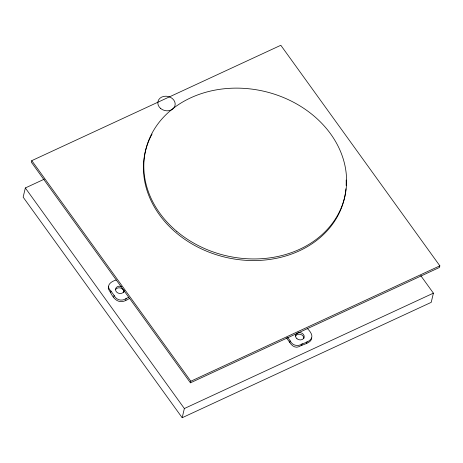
<?xml version="1.0" encoding="UTF-8"?>
<svg xmlns="http://www.w3.org/2000/svg" width="463" height="463" viewBox="0 0 463 463"><rect width="100%" height="100%" fill="white"/><g stroke="black" fill="none" stroke-linecap="round" stroke-linejoin="round"><path stroke-width="0.69" d="M44.326 179.152L25.326 187.961L23.15 197.157L182.185 417.724L431.221 302.351L433.397 293.154L420.705 275.554M31.779 160.649L31.397 162.258L190.438 382.826L439.468 267.452L439.85 265.843L280.815 45.276L31.779 160.649L190.82 381.223L190.438 382.826M129.594 298.322C120.959 304.376 115.125 301.783 110.605 292.697L110.987 291.088C105.275 285.874 110.732 281.475 116.207 280.017M113.724 297.02L114.106 295.417L110.987 291.088M125.728 300.117L126.104 298.508L128.685 297.315M182.185 417.724L184.361 408.528L25.326 187.961M311.767 337.949C311.067 343.621 303.045 344.032 299.04 346.648C295.255 348.494 291.563 345.612 289.757 342.4L290.133 340.791L287.668 337.371M301.754 345.491L302.136 343.887C312.346 340.727 315.367 336.549 307.2 328.319M306.639 343.233L307.021 341.625M108.417 286.192L108.301 288.802L110.605 292.697M190.82 381.223L439.85 265.843M184.361 408.528L433.397 293.154M126.104 298.508C121.931 301.546 116.259 300.14 114.106 295.417M302.136 343.887C297.958 346.926 292.292 345.52 290.133 340.791M286.464 337.834L289.757 342.4M345.936 188.806A102.259 84.376 13.3 0 1 220.243 255.917A102.259 84.376 13.3 0 1 152.055 134.062M346.174 180.055A102.259 84.376 13.3 0 1 346.15 185.455M295.562 336.086A4.381 3.617 13.3 0 1 300.672 334.442A4.381 3.617 13.3 0 1 303.838 338.603M124.217 290.214A4.381 3.617 13.3 0 1 119.228 293.42A4.381 3.617 13.3 0 1 115.698 288.53A4.381 3.617 13.3 0 1 121.653 286.666M115.53 289.682A4.381 3.617 13.3 0 1 120.86 288.102A4.381 3.617 13.3 0 1 123.731 292.558M176.785 231.367A102.259 84.376 13.3 0 0 344.212 199.061A102.259 84.376 13.3 0 0 214.606 90.187A102.259 84.376 13.3 0 0 176.785 231.367M160.638 108.475A8.762 7.234 13.3 0 0 174.985 105.703A8.762 7.234 13.3 0 0 163.879 96.373A8.762 7.234 13.3 0 0 160.638 108.475M296.968 338.748A4.381 3.617 13.3 0 0 304.145 337.365A4.381 3.617 13.3 0 0 298.589 332.694A4.381 3.617 13.3 0 0 296.968 338.748"/></g></svg>
